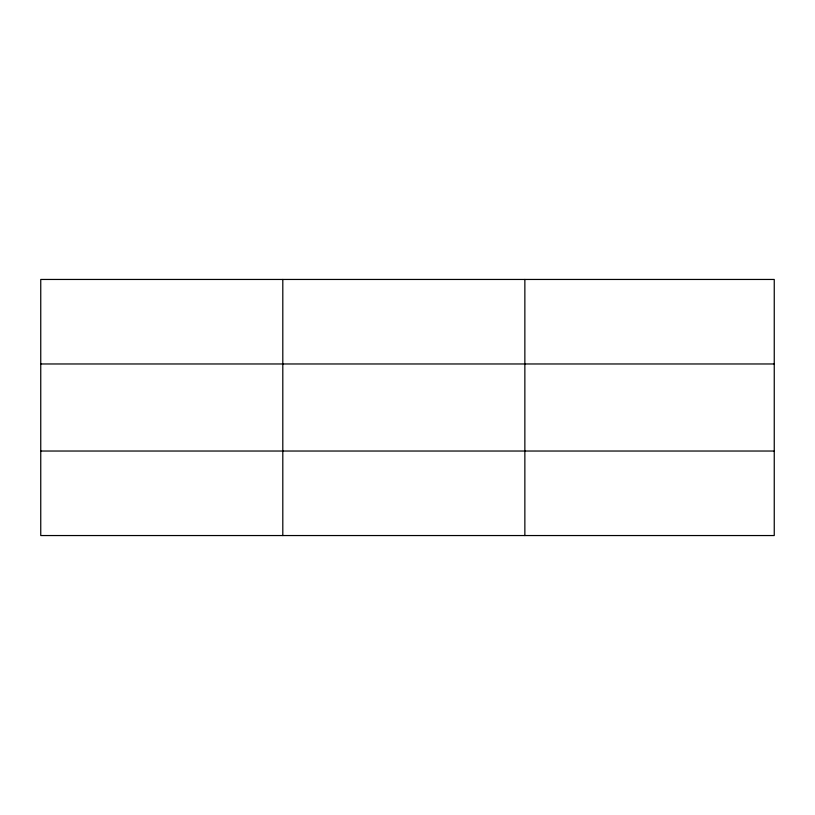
<?xml version="1.0" encoding="UTF-8"?>
<svg xmlns="http://www.w3.org/2000/svg" width="815" height="815" viewBox="0 0 815 815"><rect width="100%" height="100%" fill="white"/><g stroke="black" fill="none" stroke-linecap="round" stroke-linejoin="round"><path stroke-width="1.22" d="M282.805 279.453L282.805 535.547M524.86 279.453L524.86 535.547M774.25 451.031L774.25 535.547L40.75 535.547L40.75 279.453L774.25 279.453L774.25 451.031L40.75 451.031M40.75 363.969L774.25 363.969"/></g></svg>
